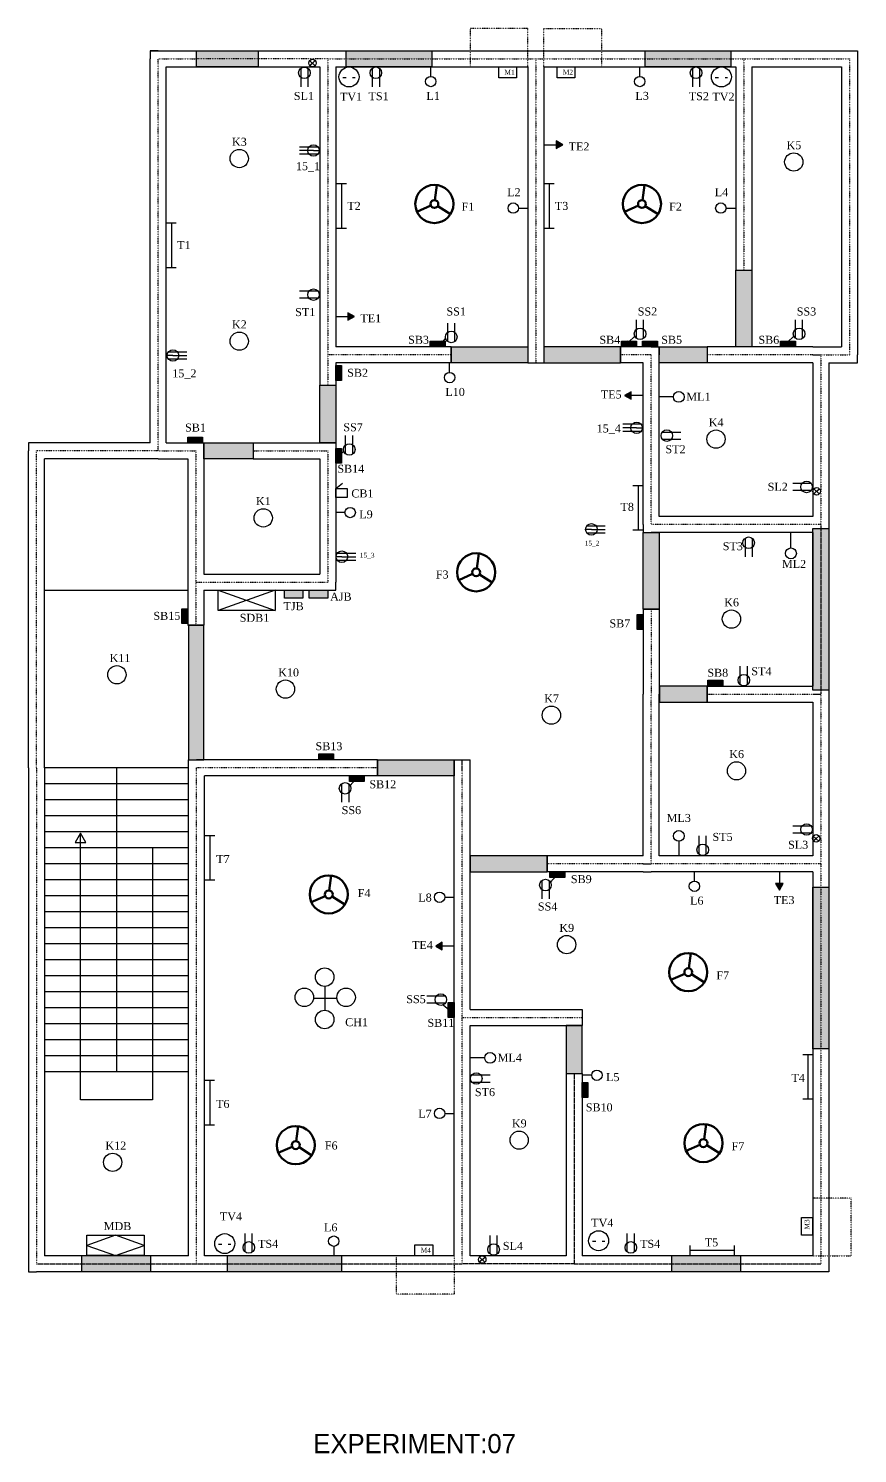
# Model space of a CAD drawing. Header units: inches. Extents: x -1325 to 3116, y -95 to 942.
# Drawn here: x 16 to 534, y -95 to 796 of the extents above; entities that cross this region are included whole.
import ezdxf

# ---------------------------------------------------------------- set-up
doc = ezdxf.new("R2010")
doc.units = ezdxf.units.IN
doc.header["$MEASUREMENT"] = 0
doc.linetypes.add('DASHED', pattern=[0.75, 0.5, -0.25])
doc.linetypes.add('DOT', pattern=[0.25, 0, -0.25])

msp = doc.modelspace()

# ---------------------------------------------------------------- hatches: boundary and pattern name
h = msp.add_hatch(color=63)
h.set_gradient(color1=(152, 176, 79), color2=(174, 193, 118), one_color=1, tint=0.61, name='SPHERICAL')
h.paths.add_polyline_path([(121.03, 781.8), (159.53, 781.8), (159.53, 771.8), (121.03, 771.8)])
h.paths.add_polyline_path([(214.46, 781.8), (268.03, 781.8), (268.03, 771.8), (214.46, 771.8)])
h.paths.add_polyline_path([(401.4, 781.8), (454.97, 781.8), (454.97, 771.8), (401.4, 771.8)])
h = msp.add_hatch(color=256)
h.set_gradient(one_color=1, tint=1)
h.paths.add_polyline_path([(349.81, 723.17), (345.71, 725.54), (345.71, 720.8)])
h = msp.add_hatch(color=256)
h.set_gradient(color1=(7, 8, 8), color2=(28, 33, 33), one_color=1, tint=0.12, name='SPHERICAL')
h.paths.add_polyline_path([(349.81, 723.17), (345.71, 725.54), (345.71, 720.8)])
h = msp.add_hatch(color=256)
h.set_gradient(color1=(186, 167, 69), color2=(201, 186, 110), one_color=1, tint=0.61, name='SPHERICAL')
h.paths.add_polyline_path([(458.03, 644.8), (468.09, 644.8), (468.09, 596.8), (458.03, 596.8)])
h = msp.add_hatch(color=256)
h.set_gradient(one_color=1, tint=1)
h.paths.add_polyline_path([(219.67, 615.79), (215.56, 618.16), (215.56, 613.42)])
h = msp.add_hatch(color=256)
h.set_gradient(color1=(7, 8, 8), color2=(28, 33, 33), one_color=1, tint=0.12, name='SPHERICAL')
h.paths.add_polyline_path([(219.67, 615.79), (215.56, 618.16), (215.56, 613.42)])
h = msp.add_hatch(color=256)
h.set_gradient(color1=(131, 145, 143), color2=(117, 132, 130), one_color=1, tint=0.49, name='SPHERICAL')
h.paths.add_polyline_path([(267.05, 600.48), (276.37, 600.48), (276.37, 596.8), (267.05, 596.8)])
h = msp.add_hatch(color=256)
h.set_gradient(color1=(7, 8, 8), color2=(28, 33, 33), one_color=1, tint=0.12, name='SPHERICAL')
h.paths.add_polyline_path([(273.55, 599.94), (273.24, 598.53), (274.62, 598.96)])
h = msp.add_hatch(color=256)
h.set_gradient(color1=(7, 8, 8), color2=(28, 33, 33), one_color=1, tint=0.12, name='SPHERICAL')
h.paths.add_polyline_path([(274.14, 600.47), (273.83, 599.06), (275.21, 599.5)])
h = msp.add_hatch(color=256)
h.set_gradient(color1=(186, 167, 69), color2=(201, 186, 110), one_color=1, tint=0.61, name='SPHERICAL')
h.paths.add_polyline_path([(280.03, 596.8), (328.03, 596.8), (328.03, 586.8), (280.03, 586.8)])
h = msp.add_hatch(color=256)
h.set_gradient(color1=(186, 167, 69), color2=(171, 153, 63), one_color=1, tint=0.46, name='SPHERICAL')
h.paths.add_polyline_path([(338.03, 586.8), (386.03, 586.8), (386.03, 596.8), (338.03, 596.8)])
h = msp.add_hatch(color=256)
h.set_gradient(color1=(131, 145, 143), color2=(117, 132, 130), one_color=1, tint=0.49, name='SPHERICAL')
h.paths.add_polyline_path([(386.55, 600.48), (395.87, 600.48), (395.87, 596.8), (386.55, 596.8)])
h = msp.add_hatch(color=256)
h.set_gradient(color1=(7, 8, 8), color2=(28, 33, 33), one_color=1, tint=0.12, name='SPHERICAL')
h.paths.add_polyline_path([(390.41, 600.32), (390.1, 598.91), (391.48, 599.34)])
h = msp.add_hatch(color=256)
h.set_gradient(color1=(7, 8, 8), color2=(28, 33, 33), one_color=1, tint=0.12, name='SPHERICAL')
h.paths.add_polyline_path([(393.05, 599.94), (392.74, 598.53), (394.12, 598.96)])
h = msp.add_hatch(color=256)
h.set_gradient(color1=(131, 145, 143), color2=(117, 132, 130), one_color=1, tint=0.49, name='SPHERICAL')
h.paths.add_polyline_path([(399.78, 600.48), (409.1, 600.48), (409.1, 596.8), (399.78, 596.8)])
h = msp.add_hatch(color=256)
h.set_gradient(color1=(186, 167, 69), color2=(201, 186, 110), one_color=1, tint=0.61, name='SPHERICAL')
h.paths.add_polyline_path([(410.03, 596.8), (440.03, 596.8), (440.03, 586.8), (410.03, 586.8)])
h = msp.add_hatch(color=256)
h.set_gradient(color1=(131, 145, 143), color2=(117, 132, 130), one_color=1, tint=0.49, name='SPHERICAL')
h.paths.add_polyline_path([(485.93, 600.48), (495.25, 600.48), (495.25, 596.8), (485.93, 596.8)])
h = msp.add_hatch(color=256)
h.set_gradient(color1=(7, 8, 8), color2=(28, 33, 33), one_color=1, tint=0.12, name='SPHERICAL')
h.paths.add_polyline_path([(489.79, 600.32), (489.48, 598.91), (490.86, 599.34)])
h = msp.add_hatch(color=256)
h.set_gradient(color1=(7, 8, 8), color2=(28, 33, 33), one_color=1, tint=0.12, name='SPHERICAL')
h.paths.add_polyline_path([(492.43, 599.94), (492.12, 598.53), (493.5, 598.96)])
h = msp.add_hatch(color=256)
h.set_gradient(color1=(131, 145, 143), color2=(117, 132, 130), one_color=1, tint=0.49, name='SPHERICAL')
h.paths.add_polyline_path([(211.71, 585.13), (211.71, 575.81), (208.03, 575.81), (208.03, 585.13)])
h = msp.add_hatch(color=256)
h.set_gradient(color1=(186, 167, 69), color2=(201, 186, 110), one_color=1, tint=0.61, name='SPHERICAL')
h.paths.add_polyline_path([(198.03, 572.8), (208.03, 572.8), (208.03, 536.8), (198.03, 536.8)])
h.paths.add_polyline_path([(156.42, 526.8), (125.66, 526.8), (125.66, 536.8), (156.42, 536.8)])
h.paths.add_polyline_path([(125.66, 422.8), (116.03, 422.8), (116.03, 338.8), (125.66, 338.8)])
h.paths.add_polyline_path([(234.03, 338.8), (282.08, 338.8), (282.08, 328.8), (234.03, 328.8)])
h.paths.add_polyline_path([(340.03, 278.8), (292.03, 278.8), (292.03, 268.8), (340.03, 268.8)])
h.paths.add_polyline_path([(352.03, 142.8), (362.03, 142.8), (362.03, 172.8), (352.03, 172.8)])
h = msp.add_hatch(color=256)
h.set_gradient(one_color=1, tint=1)
h.paths.add_polyline_path([(388.45, 566.42), (392.56, 564.05), (392.56, 568.79)])
h = msp.add_hatch(color=256)
h.set_gradient(color1=(7, 8, 8), color2=(28, 33, 33), one_color=1, tint=0.12, name='SPHERICAL')
h.paths.add_polyline_path([(388.45, 566.42), (392.56, 564.05), (392.56, 568.79)])
h = msp.add_hatch(color=256)
h.set_gradient(color1=(131, 145, 143), color2=(117, 132, 130), one_color=1, tint=0.49, name='SPHERICAL')
h.paths.add_polyline_path([(115.52, 540.5), (124.84, 540.5), (124.84, 536.82), (115.52, 536.82)])
h = msp.add_hatch(color=256)
h.set_gradient(color1=(131, 145, 143), color2=(117, 132, 130), one_color=1, tint=0.49, name='SPHERICAL')
h.paths.add_polyline_path([(211.71, 533.38), (211.71, 524.06), (208.03, 524.06), (208.03, 533.38)])
h = msp.add_hatch(color=256)
h.set_gradient(color1=(7, 8, 8), color2=(28, 33, 33), one_color=1, tint=0.12, name='SPHERICAL')
h.paths.add_polyline_path([(209.8, 529.58), (209.49, 528.16), (210.87, 528.6)])
h = msp.add_hatch(color=63)
h.set_gradient(color1=(152, 176, 79), color2=(174, 193, 118), one_color=1, tint=0.61, name='SPHERICAL')
h.paths.add_polyline_path([(506.03, 483.38), (516.03, 483.38), (516.03, 382.38), (506.03, 382.38)])
h.paths.add_polyline_path([(418.1, 28.89), (460.88, 28.8), (460.89, 18.8), (418.1, 18.8)])
h.paths.add_polyline_path([(140.3, 28.89), (211.71, 28.8), (211.71, 18.8), (140.3, 18.8)])
h.paths.add_polyline_path([(49.39, 28.89), (92.17, 28.8), (92.18, 18.8), (49.39, 18.8)])
h = msp.add_hatch(color=256)
h.set_gradient(color1=(186, 167, 69), color2=(201, 186, 110), one_color=1, tint=0.61, name='SPHERICAL')
h.paths.add_polyline_path([(400.03, 480.8), (410.03, 480.8), (410.03, 432.8), (400.03, 432.8)])
h.paths.add_polyline_path([(440.03, 384.8), (410.24, 384.8), (410.24, 374.8), (440.03, 374.8)])
h = msp.add_hatch(color=256)
h.set_gradient(color1=(129, 169, 10), color2=(107, 140, 8), one_color=1, tint=0.29, name='SPHERICAL')
h.paths.add_polyline_path([(175.94, 444.79), (187.45, 444.79), (187.45, 439.69), (175.94, 439.69)])
h = msp.add_hatch(color=256)
h.set_gradient(color1=(27, 71, 152), color2=(32, 85, 182), one_color=1, tint=0.42, name='SPHERICAL')
h.paths.add_polyline_path([(191.48, 444.81), (202.99, 444.81), (202.99, 439.71), (191.48, 439.71)])
h = msp.add_hatch(color=256)
h.set_gradient(color1=(131, 145, 143), color2=(117, 132, 130), one_color=1, tint=0.49, name='SPHERICAL')
h.paths.add_polyline_path([(115.53, 433.17), (115.53, 423.86), (111.85, 423.86), (111.85, 433.17)])
h = msp.add_hatch(color=256)
h.set_gradient(color1=(131, 145, 143), color2=(117, 132, 130), one_color=1, tint=0.49, name='SPHERICAL')
h.paths.add_polyline_path([(399.95, 429.5), (399.95, 420.18), (396.27, 420.18), (396.27, 429.5)])
h = msp.add_hatch(color=256)
h.set_gradient(color1=(131, 145, 143), color2=(117, 132, 130), one_color=1, tint=0.49, name='SPHERICAL')
h.paths.add_polyline_path([(440.49, 388.43), (449.81, 388.43), (449.81, 384.75), (440.49, 384.75)])
h = msp.add_hatch(color=256)
h.set_gradient(color1=(131, 145, 143), color2=(117, 132, 130), one_color=1, tint=0.49, name='SPHERICAL')
h.paths.add_polyline_path([(197.39, 342.5), (206.71, 342.5), (206.71, 338.83), (197.39, 338.83)])
h = msp.add_hatch(color=256)
h.set_gradient(color1=(131, 145, 143), color2=(117, 132, 130), one_color=1, tint=0.49, name='SPHERICAL')
h.paths.add_polyline_path([(216.54, 328.84), (225.86, 328.84), (225.86, 325.17), (216.54, 325.17)])
h = msp.add_hatch(color=256)
h.set_gradient(color1=(7, 8, 8), color2=(28, 33, 33), one_color=1, tint=0.12, name='SPHERICAL')
h.paths.add_polyline_path([(221.04, 326.23), (221.35, 327.64), (219.97, 327.2)])
h = msp.add_hatch(color=256)
h.set_gradient(color1=(131, 145, 143), color2=(117, 132, 130), one_color=1, tint=0.49, name='SPHERICAL')
h.paths.add_polyline_path([(341.81, 268.8), (351.13, 268.8), (351.13, 265.13), (341.81, 265.13)])
h = msp.add_hatch(color=256)
h.set_gradient(color1=(7, 8, 8), color2=(28, 33, 33), one_color=1, tint=0.12, name='SPHERICAL')
h.paths.add_polyline_path([(346.23, 265.78), (346.54, 267.19), (345.16, 266.76)])
h = msp.add_hatch(color=256)
h.set_gradient(one_color=1, tint=1)
h.paths.add_polyline_path([(485.23, 257.26), (487.6, 261.37), (482.86, 261.36)])
h = msp.add_hatch(color=256)
h.set_gradient(color1=(7, 8, 8), color2=(28, 33, 33), one_color=1, tint=0.12, name='SPHERICAL')
h.paths.add_polyline_path([(485.23, 257.26), (487.6, 261.37), (482.86, 261.36)])
h = msp.add_hatch(color=63)
h.set_gradient(color1=(152, 176, 79), color2=(174, 193, 118), one_color=1, tint=0.61, name='SPHERICAL')
h.paths.add_polyline_path([(506.03, 259.07), (516.03, 259.07), (516.03, 158.07), (506.03, 158.07)])
h = msp.add_hatch(color=256)
h.set_gradient(one_color=1, tint=1)
h.paths.add_polyline_path([(270.49, 222.34), (274.6, 219.97), (274.6, 224.71)])
h = msp.add_hatch(color=256)
h.set_gradient(color1=(7, 8, 8), color2=(28, 33, 33), one_color=1, tint=0.12, name='SPHERICAL')
h.paths.add_polyline_path([(270.49, 222.34), (274.6, 219.97), (274.6, 224.71)])
h = msp.add_hatch(color=256)
h.set_gradient(color1=(131, 145, 143), color2=(117, 132, 130), one_color=1, tint=0.49, name='SPHERICAL')
h.paths.add_polyline_path([(282.03, 187.11), (282.03, 177.8), (278.35, 177.8), (278.35, 187.11)])
h = msp.add_hatch(color=256)
h.set_gradient(color1=(7, 8, 8), color2=(28, 33, 33), one_color=1, tint=0.12, name='SPHERICAL')
h.paths.add_polyline_path([(278.41, 181.93), (279.83, 181.62), (279.39, 183)])
h = msp.add_hatch(color=256)
h.set_gradient(color1=(131, 145, 143), color2=(117, 132, 130), one_color=1, tint=0.49, name='SPHERICAL')
h.paths.add_polyline_path([(365.6, 137), (365.6, 127.68), (361.93, 127.68), (361.93, 137)])

# ---------------------------------------------------------------- linework, layer by layer
at = {"color": 7, "linetype": 'DOT'}
for p, q in [((328.03, 795.8), (292.03, 795.8)), ((292.03, 795.8), (292.03, 771.8)), ((328.03, 771.8), (328.03, 795.8)), ((338.03, 771.8), (338.03, 795.8)), ((338.03, 795.8), (374.03, 795.8)), ((374.03, 795.8), (374.03, 771.8)), ((530.03, 64.8), (506.03, 64.8)), ((530.03, 28.8), (530.03, 64.8)), ((246.03, 4.8), (246.03, 28.8)), ((282.03, 28.8), (282.03, 4.8)), ((506.03, 28.8), (530.03, 28.8)), ((282.03, 4.8), (246.03, 4.8))]:
    msp.add_line(p, q, dxfattribs=at)
for p, q in [((97.03, 781.8), (92.03, 781.8)), ((92.03, 781.8), (92.03, 776.8)), ((92.03, 781.8), (104.4, 781.8)), ((92.03, 536.8), (92.03, 776.8)), ((97.03, 781.8), (121.03, 781.8)), ((97.03, 781.8), (97.03, 781.8)), ((121.03, 781.8), (203.03, 781.8)), ((191.68, 775.7), (195.12, 772.55)), ((193.49, 774.22), (195.25, 775.76)), ((203.03, 781.8), (333.03, 781.8)), ((333.03, 781.8), (463.03, 781.8)), ((463.03, 781.8), (529.03, 781.8)), ((529.03, 781.8), (534.03, 781.8)), ((534.03, 781.8), (534.03, 776.8)), ((534.03, 776.8), (534.03, 591.8)), ((102.03, 536.8), (102.03, 771.8)), ((102.03, 771.8), (121.03, 771.8)), ((121.03, 771.8), (198.03, 771.8)), ((186.24, 770.94), (186.24, 759.38)), ((190.67, 770.91), (190.67, 759.38)), ((191.67, 772.75), (193.49, 774.22)), ((193.49, 774.22), (193.49, 774.22)), ((198.03, 771.8), (198.03, 591.8)), ((208.03, 771.8), (328.03, 771.8)), ((208.03, 771.8), (208.03, 596.8)), ((230.84, 770.99), (230.84, 759.43)), ((235.27, 770.96), (235.27, 759.43)), ((267.38, 765.87), (267.38, 771.74)), ((328.03, 771.8), (328.03, 591.8)), ((338.03, 771.8), (458.03, 771.8)), ((338.03, 771.8), (338.03, 591.8)), ((397.98, 765.87), (397.98, 771.74)), ((430.95, 770.99), (430.95, 759.43)), ((435.38, 770.96), (435.38, 759.43)), ((458.03, 771.8), (458.03, 644.8)), ((468.03, 771.8), (524.03, 771.8)), ((468.03, 771.8), (468.03, 644.8)), ((524.03, 771.8), (524.03, 596.8)), ((212.5, 765.16), (214.5, 765.16)), ((218.56, 765.16), (220.2, 765.16)), ((445.19, 765.16), (447.19, 765.16)), ((451.25, 765.16), (452.89, 765.16)), ((197, 721.73), (185.44, 721.73)), ((338.18, 723.17), (347.08, 723.17)), ((194.14, 719.54), (185.44, 719.54)), ((196.97, 717.3), (185.44, 717.3)), ((194.14, 719.54), (197.74, 719.54)), ((208.39, 698.84), (214.68, 698.84)), ((211.65, 698.84), (211.65, 671.08)), ((338.1, 698.84), (344.39, 698.84)), ((341.36, 698.84), (341.36, 671.08)), ((208.03, 684.3), (208.03, 661.48)), ((322.17, 683.58), (328.03, 683.58)), ((451.88, 683.58), (457.74, 683.58)), ((102.05, 674.3), (108.35, 674.3)), ((105.31, 674.3), (105.31, 646.54)), ((208.39, 671.05), (214.68, 671.05)), ((338.1, 671.05), (344.39, 671.05)), ((102.05, 646.51), (108.35, 646.51)), ((458.03, 644.8), (468.03, 644.8)), ((197, 631.64), (185.44, 631.64)), ((196.97, 627.21), (185.44, 627.21)), ((208.03, 615.79), (216.93, 615.79)), ((277.96, 600.19), (277.96, 611.71)), ((282.39, 600.16), (282.39, 611.71)), ((395.93, 602.14), (395.93, 613.66)), ((400.36, 602.1), (400.36, 613.66)), ((495.31, 602.14), (495.31, 613.66)), ((499.61, 602.1), (499.61, 613.66)), ((280.03, 596.8), (208.03, 596.8)), ((276.69, 602.17), (274.67, 599.98)), ((280.03, 596.8), (280.03, 586.8)), ((405.03, 596.8), (386.03, 596.8)), ((386.03, 596.8), (386.03, 586.8)), ((394.83, 603.59), (390.96, 599.82)), ((405.03, 596.8), (410.03, 596.8)), ((410.03, 596.8), (410.03, 591.8)), ((506.03, 596.8), (440.03, 596.8)), ((440.03, 596.8), (440.03, 586.8)), ((494.21, 603.59), (490.34, 599.82)), ((506.03, 596.8), (524.03, 596.8)), ((106.3, 591.44), (102.69, 591.44)), ((103.43, 589.25), (114.99, 589.25)), ((103.47, 593.68), (114.99, 593.68)), ((106.3, 591.44), (114.99, 591.44)), ((198.03, 591.8), (198.03, 586.91)), ((198.03, 591.8), (198.03, 572.8)), ((328.03, 591.8), (328.03, 586.8)), ((338.03, 591.8), (338.03, 586.8)), ((410.03, 490.8), (410.03, 591.8)), ((534.03, 586.8), (534.03, 591.8)), ((280.03, 586.8), (208.03, 586.8)), ((208.03, 586.8), (208.03, 572.8)), ((279.19, 580.85), (279.19, 586.72)), ((328.03, 586.8), (338.03, 586.8)), ((400.03, 586.8), (386.03, 586.8)), ((400.03, 485.8), (400.03, 586.8)), ((506.03, 586.8), (440.03, 586.8)), ((506.03, 586.8), (506.03, 490.8)), ((516.03, 586.8), (516.03, 485.8)), ((516.03, 586.8), (529.03, 586.8)), ((529.03, 586.8), (534.03, 586.8)), ((198.03, 572.8), (208.03, 572.8)), ((400.08, 566.42), (391.19, 566.42)), ((418.99, 565.55), (410.03, 565.55)), ((398.9, 548.44), (387.34, 548.44)), ((396.03, 546.24), (387.34, 546.24)), ((398.86, 544.01), (387.34, 544.01)), ((396.03, 546.24), (399.64, 546.24)), ((412.07, 543.61), (423.59, 543.61)), ((21.03, 536.8), (16.03, 536.8)), ((16.03, 536.8), (16.03, 531.8)), ((92.03, 536.8), (21.03, 536.8)), ((102.03, 536.8), (120.66, 536.8)), ((120.66, 536.8), (125.66, 536.8)), ((125.66, 536.8), (125.66, 531.8)), ((156.42, 536.8), (203.03, 536.8)), ((156.42, 536.8), (156.42, 526.8)), ((203.03, 536.8), (208.03, 536.8)), ((208.03, 536.8), (208.03, 531.8)), ((214.21, 529.82), (214.21, 541.35)), ((218.64, 529.79), (218.64, 541.35)), ((412.03, 539.18), (423.59, 539.18)), ((16.03, 449.8), (16.03, 531.8)), ((26.03, 449.8), (26.03, 526.8)), ((97.03, 526.8), (26.03, 526.8)), ((97.03, 526.8), (115.66, 526.8)), ((115.66, 526.8), (115.66, 454.8)), ((125.66, 531.8), (125.66, 454.8)), ((156.42, 526.8), (198.03, 526.8)), ((198.03, 526.8), (198.03, 454.8)), ((208.03, 531.8), (208.03, 449.8)), ((212.99, 531.64), (210.36, 529.07)), ((208.06, 508.26), (212.22, 511.57)), ((393.65, 510.18), (399.94, 510.18)), ((396.91, 510.18), (396.91, 482.42)), ((505.1, 511.46), (493.54, 511.46)), ((506.69, 508.03), (510.14, 504.88)), ((508.5, 506.55), (510.26, 508.09)), ((505.07, 507.03), (493.54, 507.03)), ((506.68, 505.08), (508.5, 506.55)), ((508.23, 503.71), (508.23, 503.71)), ((213.79, 493.3), (207.93, 493.3)), ((506.03, 490.8), (410.03, 490.8)), ((367.74, 482.75), (364.13, 482.75)), ((364.91, 484.98), (376.43, 484.98)), ((367.74, 482.75), (376.43, 482.75)), ((393.65, 482.39), (399.94, 482.39)), ((400.03, 485.8), (400.03, 480.8)), ((516.03, 485.8), (516.03, 379.8)), ((364.88, 480.55), (376.43, 480.55)), ((400.03, 480.8), (405.03, 480.8)), ((506.03, 480.8), (405.03, 480.8)), ((463.81, 477.27), (463.81, 465.71)), ((468.24, 477.23), (468.24, 465.71)), ((492.45, 471.14), (492.45, 480.8)), ((506.03, 480.8), (506.03, 384.8)), ((211.86, 465.69), (208.26, 465.69)), ((209, 463.5), (220.56, 463.5)), ((209.03, 467.93), (220.56, 467.93)), ((211.86, 465.69), (220.56, 465.69)), ((115.66, 454.8), (115.66, 449.8)), ((125.66, 454.8), (198.03, 454.8)), ((16.03, 333.8), (16.03, 449.8)), ((26.03, 333.8), (26.03, 449.8)), ((115.66, 449.8), (115.66, 422.8)), ((208.03, 444.8), (208.03, 449.8)), ((26.03, 444.81), (115.66, 444.81)), ((125.66, 444.8), (203.03, 444.8)), ((125.66, 444.8), (125.66, 422.8)), ((134.59, 444.8), (170.22, 432.1)), ((170.22, 444.8), (134.59, 432.1)), ((203.03, 444.8), (208.03, 444.8)), ((400.03, 432.8), (400.03, 379.8)), ((400.03, 432.8), (410.03, 432.8)), ((410.03, 432.8), (410.03, 379.8)), ((115.66, 422.8), (125.66, 422.8)), ((460.8, 385.68), (460.8, 397.21)), ((465.23, 385.65), (465.23, 397.21)), ((440.03, 384.8), (506.03, 384.8)), ((440.03, 384.8), (440.03, 374.8)), ((400.03, 278.8), (400.03, 379.8)), ((410.03, 278.8), (410.03, 379.8)), ((440.03, 374.8), (506.03, 374.8)), ((506.03, 379.8), (511.03, 379.8)), ((506.03, 374.8), (506.03, 278.8)), ((516.03, 379.8), (516.03, 273.8)), ((116.03, 333.8), (116.03, 338.8)), ((116.03, 338.8), (121.03, 338.8)), ((234.03, 338.8), (121.03, 338.8)), ((234.03, 338.8), (234.03, 328.8)), ((282.03, 331.8), (282.03, 338.8)), ((282.03, 338.8), (292.03, 338.8)), ((292.03, 331.8), (292.03, 338.8)), ((16.03, 333.8), (16.03, 23.8)), ((26.03, 333.8), (26.03, 28.8)), ((26.03, 333.8), (26.03, 28.8)), ((71.03, 333.8), (26.03, 333.8)), ((71.03, 333.8), (71.01, 143.8)), ((116.03, 333.8), (71.03, 333.8)), ((116.03, 28.8), (116.03, 333.8)), ((282.03, 177.8), (282.03, 331.8)), ((292.03, 182.8), (292.03, 331.8)), ((71.01, 323.8), (26.01, 323.8)), ((116.03, 323.8), (71.03, 323.8)), ((126.03, 28.8), (126.03, 328.8)), ((234.03, 328.8), (126.03, 328.8)), ((211.66, 323.79), (211.66, 312.24)), ((216.09, 323.76), (216.09, 312.24)), ((216.97, 322.75), (220.49, 326.73)), ((71.01, 313.8), (26.01, 313.8)), ((116.03, 313.8), (71.03, 313.8)), ((71.01, 303.8), (26.01, 303.8)), ((116.03, 303.8), (71.03, 303.8)), ((505.1, 297.39), (493.54, 297.39)), ((71.01, 293.8), (26.01, 293.8)), ((48.51, 283.8), (48.51, 292.87)), ((116.03, 293.8), (71.03, 293.8)), ((126.11, 291.54), (132.4, 291.54)), ((129.37, 291.54), (129.37, 263.78)), ((422.39, 287.82), (422.39, 278.86)), ((435.09, 279.68), (435.09, 291.21)), ((439.52, 279.65), (439.52, 291.21)), ((505.07, 292.96), (493.54, 292.96)), ((506.41, 291.13), (509.86, 287.97)), ((506.41, 288.18), (508.23, 289.65)), ((508.23, 289.65), (509.98, 291.19)), ((71.01, 283.8), (26.01, 283.8)), ((48.51, 126.29), (48.51, 283.8)), ((116.03, 283.8), (71.03, 283.8)), ((93.53, 283.8), (93.53, 126.29)), ((400.03, 278.8), (340.03, 278.8)), ((340.03, 278.8), (340.03, 268.8)), ((506.03, 278.8), (410.03, 278.8)), ((71.01, 273.8), (26.01, 273.8)), ((116.03, 273.8), (71.03, 273.8)), ((400.03, 268.8), (340.03, 268.8)), ((400.03, 273.8), (405.03, 273.8)), ((400.03, 268.8), (405.03, 268.8)), ((506.03, 268.8), (405.03, 268.8)), ((432.12, 262.93), (432.12, 268.79)), ((485.22, 268.89), (485.23, 260)), ((506.03, 268.8), (506.03, 177.8)), ((516.03, 273.8), (516.03, 177.8)), ((71.01, 263.8), (26.01, 263.8)), ((116.03, 263.8), (71.03, 263.8)), ((126.11, 263.75), (132.4, 263.75)), ((336.84, 263.35), (336.84, 251.79)), ((341.27, 263.31), (341.27, 251.79)), ((342.15, 262.3), (345.68, 266.28)), ((71.01, 253.8), (26.01, 253.8)), ((116.03, 253.8), (71.03, 253.8)), ((276.14, 252.84), (282.01, 252.84)), ((71.01, 243.8), (26.01, 243.8)), ((116.03, 243.8), (71.03, 243.8)), ((71.01, 233.8), (26.01, 233.8)), ((116.03, 233.8), (71.03, 233.8)), ((71.01, 223.8), (26.01, 223.8)), ((116.03, 223.8), (71.03, 223.8)), ((71.01, 213.8), (26.01, 213.8)), ((116.03, 213.8), (71.03, 213.8)), ((282.13, 222.34), (273.23, 222.34)), ((71.01, 203.8), (26.01, 203.8)), ((116.03, 203.8), (71.03, 203.8)), ((201.27, 197.15), (201.27, 182.27)), ((71.01, 193.8), (26.01, 193.8)), ((116.03, 193.8), (71.03, 193.8)), ((194.18, 189.83), (208.71, 189.83)), ((276.54, 191.1), (264.98, 191.1)), ((71.01, 183.8), (26.01, 183.8)), ((116.03, 183.8), (71.03, 183.8)), ((276.51, 186.67), (264.98, 186.67)), ((275.21, 185.64), (278.92, 182.48)), ((292.03, 182.8), (357.03, 182.8)), ((357.03, 182.8), (362.03, 182.8)), ((362.03, 182.8), (362.03, 172.8)), ((71.01, 173.8), (26.01, 173.8)), ((116.03, 173.8), (71.03, 173.8)), ((282.03, 28.8), (282.03, 177.8)), ((292.03, 28.8), (292.03, 172.8)), ((292.03, 172.8), (357.03, 172.8)), ((357.03, 172.8), (362.03, 172.8)), ((506.03, 177.8), (506.03, 28.8)), ((516.03, 177.8), (516.03, 23.8)), ((71.01, 163.8), (26.01, 163.8)), ((116.03, 163.8), (71.03, 163.8)), ((71.01, 153.8), (26.01, 153.8)), ((116.03, 153.8), (71.03, 153.8)), ((301.09, 152.49), (292.13, 152.49)), ((499.83, 154.6), (506.12, 154.6)), ((503.09, 154.6), (503.09, 126.83)), ((71.01, 143.8), (26.01, 143.8)), ((116.03, 143.8), (71.03, 143.8)), ((352.03, 142.8), (352.03, 28.8)), ((352.03, 142.8), (362.03, 142.8)), ((362.03, 142.8), (362.03, 28.8)), ((362.03, 142.8), (362.03, 28.8)), ((362.03, 142.8), (362.03, 28.8)), ((362.03, 142.8), (362.03, 28.8)), ((125.98, 138.46), (132.28, 138.46)), ((129.24, 138.46), (129.24, 110.7)), ((292.98, 137.39), (304.54, 137.39)), ((293.02, 141.82), (304.54, 141.82)), ((368, 141.6), (362.14, 141.6)), ((93.53, 126.29), (48.51, 126.29)), ((499.83, 126.81), (506.12, 126.81)), ((276.14, 117.79), (282.01, 117.79)), ((125.98, 110.67), (132.28, 110.67)), ((70.4, 41.59), (52.58, 35.24)), ((88.22, 35.24), (70.4, 41.59)), ((134.83, 36.04), (136.83, 36.04)), ((140.89, 36.04), (142.53, 36.04)), ((151.45, 31.19), (151.45, 42.72)), ((155.87, 31.16), (155.87, 42.72)), ((304.43, 29.91), (304.43, 41.43)), ((308.86, 29.88), (308.86, 41.43)), ((368.48, 37.84), (370.47, 37.84)), ((374.54, 37.84), (376.18, 37.84)), ((390.16, 31.19), (390.16, 42.72)), ((394.59, 31.16), (394.59, 42.72)), ((116.03, 28.8), (26.03, 28.8)), ((52.58, 35.24), (70.4, 28.89)), ((70.4, 28.89), (88.22, 35.24)), ((282.03, 28.8), (126.03, 28.8)), ((206.73, 34.68), (206.73, 28.81)), ((352.03, 28.8), (292.03, 28.8)), ((297.74, 27.9), (301.19, 24.75)), ((299.55, 26.42), (301.31, 27.96)), ((506.03, 28.8), (362.03, 28.8)), ((429.37, 29.01), (429.37, 35.3)), ((429.37, 32.27), (457.14, 32.27)), ((457.17, 29.01), (457.17, 35.3)), ((16.03, 23.8), (16.03, 18.8)), ((16.03, 18.8), (21.03, 18.8)), ((121.03, 18.8), (21.03, 18.8)), ((287.03, 18.8), (121.03, 18.8)), ((357.03, 18.8), (287.03, 18.8)), ((297.73, 24.95), (299.55, 26.42)), ((511.03, 18.8), (357.03, 18.8)), ((516.03, 18.8), (511.03, 18.8)), ((516.03, 23.8), (516.03, 18.8))]:
    msp.add_line(p, q)
at = {"color": 0, "linetype": 'DOT'}
for p, q in [((97.03, 531.8), (97.03, 776.8)), ((97.03, 776.8), (121.03, 776.8)), ((203.03, 776.8), (121.03, 776.8)), ((203.03, 776.8), (203.03, 591.8)), ((203.03, 776.8), (333.03, 776.8)), ((333.03, 776.8), (333.03, 591.8)), ((333.03, 776.8), (463.03, 776.8)), ((463.03, 776.8), (529.03, 776.8)), ((463.03, 776.8), (463.03, 644.8)), ((529.03, 776.8), (529.03, 591.8)), ((280.03, 591.8), (203.03, 591.8)), ((203.03, 591.8), (203.03, 572.8)), ((405.03, 591.8), (386.03, 591.8)), ((405.03, 485.8), (405.03, 591.8)), ((506.03, 591.8), (440.03, 591.8)), ((511.03, 591.8), (511.03, 485.8)), ((511.03, 591.8), (529.03, 591.8)), ((21.03, 449.8), (21.03, 531.8)), ((97.03, 531.8), (21.03, 531.8)), ((97.03, 531.8), (120.66, 531.8)), ((120.66, 531.8), (120.66, 449.8)), ((156.42, 531.8), (203.03, 531.8)), ((203.03, 531.8), (203.03, 449.8)), ((511.03, 485.8), (405.03, 485.8)), ((21.03, 333.8), (21.03, 449.8)), ((120.66, 449.8), (203.03, 449.8)), ((120.66, 449.8), (120.66, 422.8)), ((405.03, 432.8), (405.03, 379.8)), ((405.03, 273.8), (405.03, 379.8)), ((440.03, 379.8), (506.03, 379.8)), ((511.03, 379.8), (511.03, 273.8)), ((21.03, 333.8), (21.03, 23.8)), ((121.03, 23.8), (121.03, 333.8)), ((234.03, 333.8), (121.03, 333.8)), ((287.03, 177.8), (287.03, 331.8)), ((400.03, 273.8), (340.03, 273.8)), ((511.03, 273.8), (405.03, 273.8)), ((511.03, 273.8), (511.03, 23.8)), ((287.03, 23.8), (287.03, 177.8)), ((287.03, 177.8), (362.03, 177.8))]:
    msp.add_line(p, q, dxfattribs=at)
at = {"lineweight": 70}
for p, q in [((269.98, 688.58), (271.23, 697.93)), ((399.69, 688.58), (400.95, 697.93)), ((267.41, 685.09), (258.77, 681.3)), ((271.7, 684.78), (279.69, 679.75)), ((397.12, 685.09), (388.48, 681.3)), ((401.41, 684.78), (409.4, 679.75)), ((296.09, 458.39), (297.34, 467.73)), ((293.51, 454.9), (284.87, 451.11)), ((297.81, 454.58), (305.79, 449.56)), ((203.96, 257.09), (205.21, 266.44)), ((201.39, 253.61), (192.75, 249.82)), ((205.68, 253.29), (213.67, 248.27)), ((428.63, 208.49), (429.89, 217.84)), ((426.06, 205), (417.42, 201.21)), ((430.36, 204.69), (438.34, 199.66)), ((183.35, 100.39), (184.6, 109.74)), ((438.12, 101.67), (439.37, 111.02)), ((435.55, 98.18), (426.91, 94.39)), ((180.77, 96.9), (172.13, 93.11)), ((185.07, 96.59), (193.05, 91.57)), ((439.84, 97.87), (447.83, 92.85))]:
    msp.add_line(p, q, dxfattribs=at)
at = {"color": 4, "linetype": 'DOT'}
msp.add_line((333.03, 591.8), (333.03, 586.8), dxfattribs=at)
at = {"color": 0}
msp.add_line((506.03, 591.8), (511.03, 591.8), dxfattribs=at)
at = {"linetype": 'DASHED'}
for p, q in [((511.03, 485.8), (511.03, 379.8)), ((287.03, 331.8), (287.03, 338.8)), ((357.03, 142.8), (357.03, 23.8)), ((21.03, 23.8), (287.03, 23.8)), ((357.03, 23.8), (287.03, 23.8)), ((357.03, 23.8), (511.03, 23.8))]:
    msp.add_line(p, q, dxfattribs=at)
for points in [[(121.03, 781.8), (159.53, 781.8), (159.53, 771.8), (121.03, 771.8)], [(214.46, 781.8), (268.03, 781.8), (268.03, 771.8), (214.46, 771.8)], [(401.4, 781.8), (454.97, 781.8), (454.97, 771.8), (401.4, 771.8)], [(309.83, 771.81), (320.93, 771.81), (320.93, 764.96), (309.83, 764.96)], [(346.33, 771.81), (357.43, 771.81), (357.43, 764.96), (346.33, 764.96)], [(349.81, 723.17), (345.71, 725.54), (345.71, 720.8)], [(458.03, 644.8), (468.09, 644.8), (468.09, 596.8), (458.03, 596.8)], [(219.67, 615.79), (215.56, 618.16), (215.56, 613.42)], [(267.05, 600.48), (276.37, 600.48), (276.37, 596.8), (267.05, 596.8)], [(273.55, 599.94), (273.24, 598.53), (274.62, 598.96)], [(274.14, 600.47), (273.83, 599.06), (275.21, 599.5)], [(280.03, 596.8), (328.03, 596.8), (328.03, 586.8), (280.03, 586.8)], [(338.03, 586.8), (386.03, 586.8), (386.03, 596.8), (338.03, 596.8)], [(386.55, 600.48), (395.87, 600.48), (395.87, 596.8), (386.55, 596.8)], [(390.41, 600.32), (390.1, 598.91), (391.48, 599.34)], [(393.05, 599.94), (392.74, 598.53), (394.12, 598.96)], [(399.78, 600.48), (409.1, 600.48), (409.1, 596.8), (399.78, 596.8)], [(410.03, 596.8), (440.03, 596.8), (440.03, 586.8), (410.03, 586.8)], [(485.93, 600.48), (495.25, 600.48), (495.25, 596.8), (485.93, 596.8)], [(489.79, 600.32), (489.48, 598.91), (490.86, 599.34)], [(492.43, 599.94), (492.12, 598.53), (493.5, 598.96)], [(211.71, 585.13), (211.71, 575.81), (208.03, 575.81), (208.03, 585.13)], [(198.03, 572.8), (208.03, 572.8), (208.03, 536.8), (198.03, 536.8)], [(388.45, 566.42), (392.56, 564.05), (392.56, 568.79)], [(115.52, 540.5), (124.84, 540.5), (124.84, 536.82), (115.52, 536.82)], [(156.42, 526.8), (125.66, 526.8), (125.66, 536.8), (156.42, 536.8)], [(211.71, 533.38), (211.71, 524.06), (208.03, 524.06), (208.03, 533.38)], [(209.8, 529.58), (209.49, 528.16), (210.87, 528.6)], [(208.06, 508.26), (215.11, 508.26), (215.11, 502.71), (208.06, 502.71)], [(506.03, 483.38), (516.03, 483.38), (516.03, 382.38), (506.03, 382.38)], [(400.03, 480.8), (410.03, 480.8), (410.03, 432.8), (400.03, 432.8)], [(134.59, 444.8), (170.22, 444.8), (170.22, 432.1), (134.59, 432.1)], [(175.94, 444.79), (187.45, 444.79), (187.45, 439.69), (175.94, 439.69)], [(191.48, 444.81), (202.99, 444.81), (202.99, 439.71), (191.48, 439.71)], [(115.53, 433.17), (115.53, 423.86), (111.85, 423.86), (111.85, 433.17)], [(399.95, 429.5), (399.95, 420.18), (396.27, 420.18), (396.27, 429.5)], [(125.66, 422.8), (116.03, 422.8), (116.03, 338.8), (125.66, 338.8)], [(440.03, 384.8), (410.24, 384.8), (410.24, 374.8), (440.03, 374.8)], [(440.49, 388.43), (449.81, 388.43), (449.81, 384.75), (440.49, 384.75)], [(197.39, 342.5), (206.71, 342.5), (206.71, 338.83), (197.39, 338.83)], [(234.03, 338.8), (282.08, 338.8), (282.08, 328.8), (234.03, 328.8)], [(216.54, 328.84), (225.86, 328.84), (225.86, 325.17), (216.54, 325.17)], [(221.04, 326.23), (221.35, 327.64), (219.97, 327.2)], [(48.49, 292.88), (45.14, 287.07), (51.85, 287.07)], [(340.03, 278.8), (292.03, 278.8), (292.03, 268.8), (340.03, 268.8)], [(341.81, 268.8), (351.13, 268.8), (351.13, 265.13), (341.81, 265.13)], [(346.23, 265.78), (346.54, 267.19), (345.16, 266.76)], [(485.23, 257.26), (487.6, 261.37), (482.86, 261.36)], [(506.03, 259.07), (516.03, 259.07), (516.03, 158.07), (506.03, 158.07)], [(270.49, 222.34), (274.6, 219.97), (274.6, 224.71)], [(282.03, 187.11), (282.03, 177.8), (278.35, 177.8), (278.35, 187.11)], [(278.41, 181.93), (279.83, 181.62), (279.39, 183)], [(352.03, 142.8), (362.03, 142.8), (362.03, 172.8), (352.03, 172.8)], [(365.6, 137), (365.6, 127.68), (361.93, 127.68), (361.93, 137)], [(499.13, 41.6), (499.13, 52.7), (505.98, 52.7), (505.98, 41.6)], [(52.58, 41.59), (88.22, 41.59), (88.22, 28.89), (52.58, 28.89)], [(49.39, 28.89), (92.17, 28.8), (92.18, 18.8), (49.39, 18.8)], [(140.3, 28.89), (211.71, 28.8), (211.71, 18.8), (140.3, 18.8)], [(257.49, 35.61), (268.59, 35.61), (268.59, 28.76), (257.49, 28.76)], [(418.1, 28.89), (460.88, 28.8), (460.89, 18.8), (418.1, 18.8)]]:
    msp.add_lwpolyline(points, close=True)
for centre, radius in [((193.49, 774.22), 2.34), ((188.43, 768.08), 3.61), ((216.29, 765.5), 6.26), ((233.03, 768.13), 3.61), ((433.15, 768.13), 3.61), ((448.98, 765.5), 6.26), ((267.38, 762.64), 3.24), ((397.98, 762.64), 3.24), ((194.14, 719.54), 3.61), ((147.71, 714.52), 5.71), ((494.22, 712.38), 5.71), ((318.93, 683.58), 3.24), ((448.64, 683.58), 3.24), ((194.14, 629.45), 3.61), ((194.14, 629.45), 3.61), ((147.71, 600.38), 5.71), ((280.2, 603.02), 3.61), ((280.2, 603.02), 3.61), ((398.17, 604.97), 3.61), ((398.17, 604.97), 3.61), ((497.54, 604.97), 3.61), ((497.54, 604.97), 3.61), ((106.3, 591.44), 3.61), ((106.3, 591.44), 3.61), ((279.19, 577.61), 3.24), ((422.36, 565.55), 3.37), ((396.03, 546.24), 3.61), ((396.03, 546.24), 3.61), ((414.9, 541.37), 3.61), ((445.62, 539.17), 5.71), ((216.45, 532.66), 3.61), ((216.45, 532.66), 3.61), ((502.24, 509.26), 3.61), ((502.24, 509.26), 3.61), ((508.5, 506.55), 2.34), ((162.7, 489.94), 5.71), ((217.03, 493.3), 3.24), ((367.74, 482.75), 3.61), ((367.74, 482.75), 3.61), ((466, 474.4), 3.61), ((466, 474.4), 3.61), ((211.86, 465.69), 3.61), ((211.86, 465.69), 3.61), ((492.45, 467.77), 3.37), ((455.27, 426.69), 5.71), ((71.25, 391.91), 5.71), ((463.04, 388.51), 3.61), ((176.58, 382.94), 5.71), ((342.77, 366.64), 5.71), ((458.42, 331.86), 5.71), ((213.85, 320.93), 3.61), ((213.85, 320.93), 3.61), ((422.39, 291.19), 3.37), ((502.24, 295.19), 3.61), ((502.24, 295.19), 3.61), ((437.33, 282.52), 3.61), ((508.23, 289.65), 2.34), ((339.04, 260.48), 3.61), ((432.12, 259.69), 3.24), ((272.91, 252.84), 3.24), ((352.26, 223.26), 5.71), ((201.12, 202.94), 5.79), ((188.41, 190.31), 5.79), ((214.48, 190.31), 5.79), ((273.68, 188.9), 3.61), ((273.68, 188.9), 3.61), ((201.12, 176.47), 5.79), ((304.46, 152.49), 3.37), ((295.85, 139.58), 3.61), ((371.24, 141.6), 3.24), ((272.91, 117.79), 3.24), ((322.61, 101.06), 5.71), ((68.63, 87.2), 5.71), ((138.62, 36.38), 6.26), ((153.68, 34.02), 3.61), ((153.68, 34.02), 3.61), ((206.73, 37.92), 3.24), ((306.67, 32.74), 3.61), ((306.67, 32.74), 3.61), ((372.27, 38.19), 6.26), ((392.4, 34.02), 3.61), ((392.4, 34.02), 3.61), ((299.55, 26.42), 2.34)]:
    msp.add_circle(centre, radius)
at = {"lineweight": 70}
for centre, radius in [((269.64, 686.13), 11.9), ((399.35, 686.13), 11.9), ((269.64, 686.13), 2.47), ((399.35, 686.13), 2.47), ((295.75, 455.94), 11.9), ((295.75, 455.94), 2.47), ((203.62, 254.65), 11.9), ((203.62, 254.65), 2.47), ((428.3, 206.04), 11.9), ((428.3, 206.04), 2.47), ((183.01, 97.95), 11.9), ((437.78, 99.23), 11.9), ((183.01, 97.95), 2.47), ((437.78, 99.23), 2.47)]:
    msp.add_circle(centre, radius, dxfattribs=at)

# ---------------------------------------------------------------- texts
at = {"char_height": 3, "attachment_point": 1}
for s, insert in [('{\\fTimes New Roman|b0|i0|c0|p18;M1}', (313.42, 769.98)), ('{\\fTimes New Roman|b0|i0|c0|p18;M2}', (349.93, 769.98)), ('{\\fTimes New Roman|b0|i0|c0|p18;M4}', (261.08, 33.78))]:
    msp.add_mtext(s, dxfattribs=dict(at, insert=insert))
at = {"attachment_point": 1}
for s, insert, char_height, width in [('{\\fTimes New Roman|b0|i0|c0|p18;SL1}', (181.82, 756.12), 5, 3.202), ('{\\fTimes New Roman|b0|i0|c0|p18;TV1}', (210.66, 755.69), 5, 3.202), ('{\\fTimes New Roman|b0|i0|c0|p18;TS1}', (228.51, 756), 5, 3.202), ('{\\fTimes New Roman|b0|i0|c0|p18;L1}', (264.68, 756.2), 5, 3.202), ('{\\fTimes New Roman|b0|i0|c0|p18;L3}', (395.28, 756.2), 5, 3.202), ('{\\fTimes New Roman|b0|i0|c0|p18;TS2}', (428.62, 756), 5, 3.202), ('{\\fTimes New Roman|b0|i0|c0|p18;TV2}', (443.35, 755.69), 5, 3.202), ('{\\fTimes New Roman|b0|i0|c0|p18;K3}', (143.18, 727.49), 5, 3.202), ('{\\fTimes New Roman|b0|i0|c0|p18;TE2}', (353.54, 724.57), 5, 3.202), ('{\\fTimes New Roman|b0|i0|c0|p18;K5}', (489.69, 725.35), 5, 3.202), ('{\\fTimes New Roman|b0|i0|c0|p18;15_1}', (183.11, 712.25), 5, 3.202), ('{\\fTimes New Roman|b0|i0|c0|p18;L2}', (315.13, 696.01), 5, 3.202), ('{\\fTimes New Roman|b0|i0|c0|p18;L4}', (444.85, 696.01), 5, 3.202), ('{\\fTimes New Roman|b0|i0|c0|p18;\\C5;T2}', (215.23, 687.44), 5, 3.202), ('{\\fTimes New Roman|b0|i0|c0|p18;F1}', (286.6, 686.93), 5, 3.202), ('{\\fTimes New Roman|b0|i0|c0|p18;\\C5;T3}', (344.95, 687.44), 5, 3.202), ('{\\fTimes New Roman|b0|i0|c0|p18;F2}', (416.32, 686.93), 5, 3.202), ('{\\fTimes New Roman|b0|i0|c0|p18;\\C5;T1}', (108.9, 662.9), 5, 3.202), ('{\\fTimes New Roman|b0|i0|c0|p18;ST1}', (182.68, 621.07), 5, 3.202), ('{\\fTimes New Roman|b0|i0|c0|p18;TE1}', (223.4, 617.2), 5, 3.202), ('{\\fTimes New Roman|b0|i0|c0|p18;SS1}', (277.18, 621.44), 5, 3.202), ('{\\fTimes New Roman|b0|i0|c0|p18;SS2}', (396.68, 621.44), 5, 3.202), ('{\\fTimes New Roman|b0|i0|c0|p18;SS3}', (496.05, 621.44), 5, 3.202), ('{\\fTimes New Roman|b0|i0|c0|p18;K2}', (143.18, 613.35), 5, 3.202), ('{\\fTimes New Roman|b0|i0|c0|p18;SB3}', (253.25, 603.76), 5, 3.202), ('{\\fTimes New Roman|b0|i0|c0|p18;SB4}', (372.75, 603.76), 5, 3.202), ('{\\fTimes New Roman|b0|i0|c0|p18;SB5}', (411.4, 603.76), 5, 3.202), ('{\\fTimes New Roman|b0|i0|c0|p18;SB6}', (472.12, 603.76), 5, 3.202), ('{\\fTimes New Roman|b0|i0|c0|p18;15_2}', (105.87, 582.79), 5, 3.202), ('{\\fTimes New Roman|b0|i0|c0|p18;SB2}', (215.18, 583.15), 5, 3.202), ('{\\fTimes New Roman|b0|i0|c0|p18;L10}', (276.49, 571.17), 5, 3.202), ('{\\fTimes New Roman|b0|i0|c0|p18;TE5}', (373.64, 569.58), 5, 3.202), ('{\\fTimes New Roman|b0|i0|c0|p18;ML1}', (427.11, 568.14), 5, 3.202), ('{\\fTimes New Roman|b0|i0|c0|p18;K4}', (441.09, 552.14), 5, 3.202), ('{\\fTimes New Roman|b0|i0|c0|p18;SB1}', (113.85, 548.9), 5, 3.202), ('{\\fTimes New Roman|b0|i0|c0|p18;SS7}', (212.74, 549.09), 5, 3.202), ('{\\fTimes New Roman|b0|i0|c0|p18;15_4}', (371.04, 548.34), 5, 3.202), ('{\\fTimes New Roman|b0|i0|c0|p18;ST2}', (414.01, 535.36), 5, 3.202), ('{\\fTimes New Roman|b0|i0|c0|p18;SB14}', (209.02, 523.17), 5, 3.202), ('{\\fTimes New Roman|b0|i0|c0|p18;CB1}', (217.75, 507.73), 5, 3.202), ('{\\fTimes New Roman|b0|i0|c0|p18;SL2}', (477.88, 511.91), 5, 3.202), ('{\\fTimes New Roman|b0|i0|c0|p18;K1}', (158.18, 502.91), 5, 3.202), ('{\\fTimes New Roman|b0|i0|c0|p18;\\C5;T8}', (385.96, 499.33), 5, 3.202), ('{\\fTimes New Roman|b0|i0|c0|p18;L9}', (222.73, 494.66), 5, 3.202), ('{\\fTimes New Roman|b0|i0|c0|p18;15_2}', (363.59, 475.61), 3, 3.202), ('{\\fTimes New Roman|b0|i0|c0|p18;ST3}', (449.81, 474.76), 5, 3.202), ('{\\fTimes New Roman|b0|i0|c0|p18;15_3}', (223.07, 468.12), 3, 3.202), ('{\\fTimes New Roman|b0|i0|c0|p18;ML2}', (486.82, 463.68), 5, 3.202), ('{\\fTimes New Roman|b0|i0|c0|p18;F3}', (270.56, 457.06), 5, 3.202), ('{\\fTimes New Roman|b0|i0|c0|p18;TJB}', (175.41, 437.28), 5, 3.202), ('{\\fTimes New Roman|b0|i0|c0|p18;AJB}', (204.5, 443.24), 5, 3.202), ('{\\fTimes New Roman|b0|i0|c0|p18;K6}', (450.74, 439.65), 5, 3.202), ('{\\fTimes New Roman|b0|i0|c0|p18;SB15}', (94.08, 431.23), 5, 3.202), ('{\\fTimes New Roman|b0|i0|c0|p18;SDB1}', (147.99, 430.01), 5, 3.202), ('{\\fTimes New Roman|b0|i0|c0|p18;SB7}', (379.02, 426.5), 5, 3.202), ('{\\fTimes New Roman|b0|i0|c0|p18;K11}', (66.73, 404.88), 5, 3.202), ('{\\fTimes New Roman|b0|i0|c0|p18;K10}', (172.05, 395.91), 5, 3.202), ('{\\fTimes New Roman|b0|i0|c0|p18;SB8}', (440.22, 395.67), 5, 3.202), ('{\\fTimes New Roman|b0|i0|c0|p18;ST4}', (467.68, 396.61), 5, 3.202), ('{\\fTimes New Roman|b0|i0|c0|p18;K7}', (338.24, 379.6), 5, 3.202), ('{\\fTimes New Roman|b0|i0|c0|p18;SB13}', (195.37, 349.77), 5, 3.202), ('{\\fTimes New Roman|b0|i0|c0|p18;K6}', (453.89, 344.83), 5, 3.202), ('{\\fTimes New Roman|b0|i0|c0|p18;SB12}', (229.01, 325.97), 5, 3.202), ('{\\fTimes New Roman|b0|i0|c0|p18;SS6}', (211.69, 309.82), 5, 3.202), ('{\\fTimes New Roman|b0|i0|c0|p18;ML3}', (414.8, 304.94), 5, 3.202), ('{\\fTimes New Roman|b0|i0|c0|p18;ST5}', (443.42, 293.09), 5, 3.202), ('{\\fTimes New Roman|b0|i0|c0|p18;SL3}', (490.65, 288.17), 5, 3.202), ('{\\fTimes New Roman|b0|i0|c0|p18;SB9}', (354.94, 266.69), 5, 3.202), ('{\\fTimes New Roman|b0|i0|c0|p18;F4}', (221.73, 257.94), 5, 3.202), ('{\\fTimes New Roman|b0|i0|c0|p18;L8}', (259.59, 255.18), 5, 3.202), ('{\\fTimes New Roman|b0|i0|c0|p18;SS4}', (334.32, 249.58), 5, 3.202), ('{\\fTimes New Roman|b0|i0|c0|p18;L6}', (429.42, 253.25), 5, 3.202), ('{\\fTimes New Roman|b0|i0|c0|p18;TE3}', (481.65, 253.61), 5, 3.202), ('{\\fTimes New Roman|b0|i0|c0|p18;K9}', (347.73, 236.23), 5, 3.202), ('{\\fTimes New Roman|b0|i0|c0|p18;TE4}', (255.68, 225.5), 5, 3.202), ('{\\fTimes New Roman|b0|i0|c0|p18;F7}', (445.84, 206.57), 5, 3.202), ('{\\fTimes New Roman|b0|i0|c0|p18;SS5}', (252.07, 191.67), 5, 3.202), ('{\\fTimes New Roman|b0|i0|c0|p18;CH1}', (213.91, 177.28), 5, 3.202), ('{\\fTimes New Roman|b0|i0|c0|p18;SB11}', (265.3, 176.86), 5, 3.202), ('{\\fTimes New Roman|b0|i0|c0|p18;ML4}', (309.21, 155.09), 5, 3.202), ('{\\fTimes New Roman|b0|i0|c0|p18;L5}', (376.94, 142.96), 5, 3.202), ('{\\fTimes New Roman|b0|i0|c0|p18;ST6}', (294.97, 133.57), 5, 3.202), ('{\\fTimes New Roman|b0|i0|c0|p18;\\C5;T4}', (492.74, 142.46), 5, 3.202), ('{\\fTimes New Roman|b0|i0|c0|p18;\\C5;T6}', (133.23, 126.2), 5, 3.202), ('{\\fTimes New Roman|b0|i0|c0|p18;L7}', (259.59, 120.13), 5, 3.202), ('{\\fTimes New Roman|b0|i0|c0|p18;SB10}', (364.23, 124.06), 5, 3.202), ('{\\fTimes New Roman|b0|i0|c0|p18;K9}', (318.08, 114.03), 5, 3.202), ('{\\fTimes New Roman|b0|i0|c0|p18;K12}', (64.1, 100.17), 5, 3.202), ('{\\fTimes New Roman|b0|i0|c0|p18;F6}', (201.18, 100.23), 5, 3.202), ('{\\fTimes New Roman|b0|i0|c0|p18;F7}', (455.32, 99.75), 5, 3.202), ('{\\fTimes New Roman|b0|i0|c0|p18;TV4}', (135.63, 55.92), 5, 3.202), ('{\\fTimes New Roman|b0|i0|c0|p18;MDB}', (63.04, 49.83), 5, 3.202), ('{\\fTimes New Roman|b0|i0|c0|p18;L6}', (200.66, 49.03), 5, 3.202), ('{\\fTimes New Roman|b0|i0|c0|p18;TV4}', (367.63, 51.9), 5, 3.202), ('{\\fTimes New Roman|b0|i0|c0|p18;TS4}', (159.44, 38.76), 5, 3.202), ('{\\fTimes New Roman|b0|i0|c0|p18;SL4}', (312.43, 37.48), 5, 3.202), ('{\\fTimes New Roman|b0|i0|c0|p18;TS4}', (398.16, 38.76), 5, 3.202), ('{\\fTimes New Roman|b0|i0|c0|p18;\\C5;T5}', (438.59, 39.68), 5, 3.202), ('EXPERIMENT:07', (193.99, -82.6), 12, 914.1287)]:
    msp.add_mtext(s, dxfattribs=dict(at, insert=insert, char_height=char_height, width=width))
at = {"color": 1, "insert": (133.36, 279.28), "char_height": 5, "width": 3.202, "attachment_point": 1}
msp.add_mtext('{\\fTimes New Roman|b0|i0|c0|p18;\\C5;T7}', dxfattribs=at)
at = {"insert": (500.96, 45.19), "char_height": 3, "attachment_point": 1, "rotation": 90}
msp.add_mtext('{\\fTimes New Roman|b0|i0|c0|p18;M3}', dxfattribs=at)

doc.saveas('drawing.dxf')
